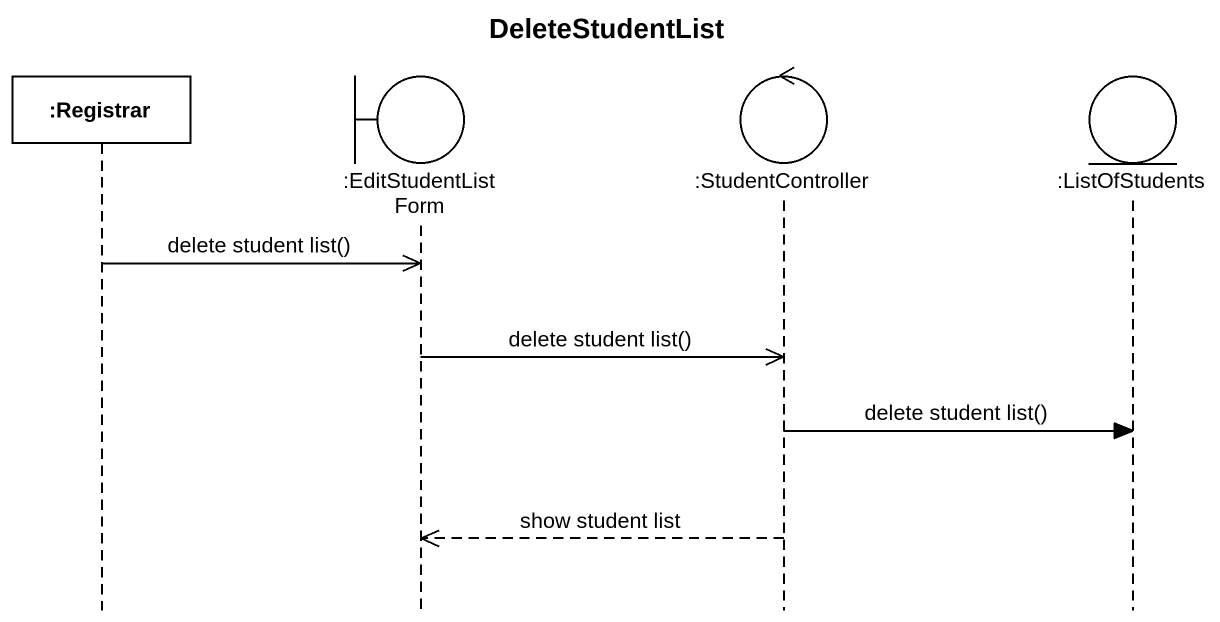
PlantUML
@startuml
title DeleteStudentList
hide footbox
participant ":Registrar" as Registrar
boundary ":EditStudentListForm" as EditStudentListForm
control ":StudentController" as StudentController
entity ":ListOfStudents" as ListOfStudents

Registrar ->> EditStudentListForm : delete student list()
EditStudentListForm ->> StudentController : delete student list()
StudentController -> ListOfStudents : delete student list()
StudentController -->> EditStudentListForm : show student list
@enduml
